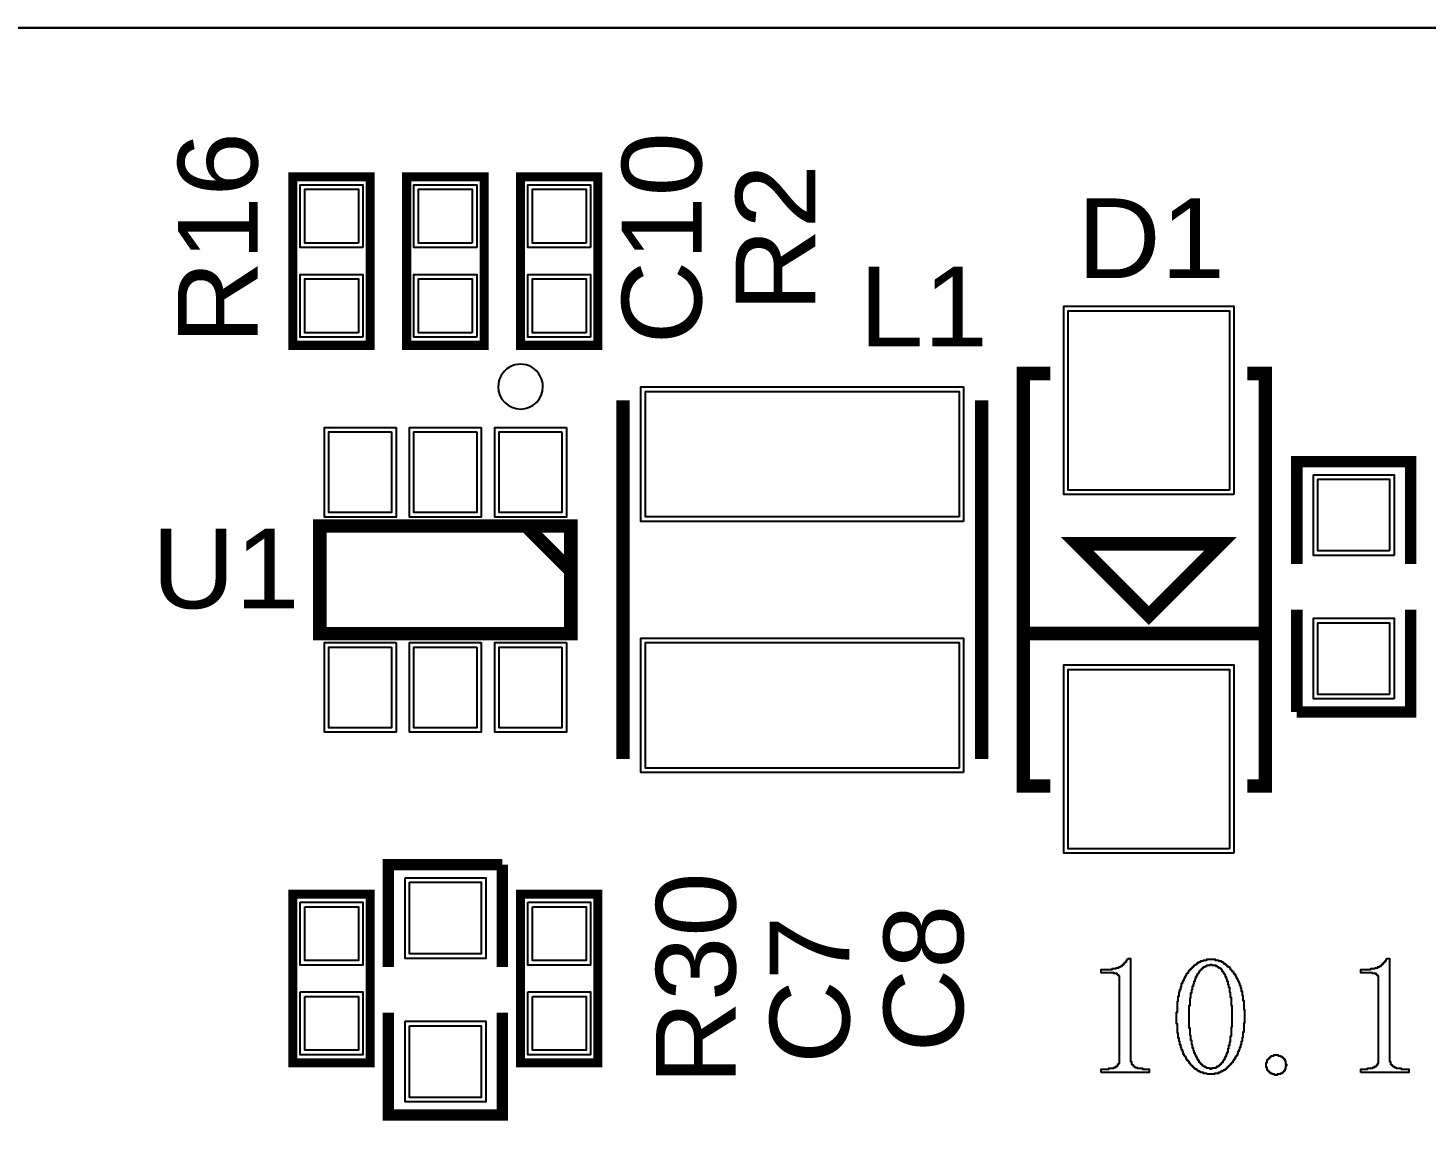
# Model space of a CAD drawing. Extents: x -14.8 to 42, y -14.9 to 40.
# Drawn here: x 13.5 to 29.1, y 23.56 to 36 of the extents above; entities that cross this region are included whole.
import ezdxf
from ezdxf.enums import TextEntityAlignment as Align

# ---------------------------------------------------------------- set-up
doc = ezdxf.new("R2010")
doc.units = 0
doc.layers.add('DXF', color=12, linetype='CONTINUOUS')

msp = doc.modelspace()

# ---------------------------------------------------------------- linework, layer by layer
at = {"layer": 'DXF'}
msp.add_lwpolyline([(20.689164, 35.999928), (-14.819097, 35.999928)], dxfattribs=at)
msp.add_lwpolyline([(39.99992, 35.999928), (1.999996, 35.999928, 0.414214), (0, 33.999932), (0, 1.999996, 0.414214), (1.999996, 0), (39.99992, 0, 0.414214), (41.999916, 1.999996), (41.999916, 33.999932, 0.414214), (39.99992, 35.999928)], format="xyb", dxfattribs=at)
for points in [[(41.999916, 33.999932), (41.999916, 1.999996, -0.414214), (39.99992, 0), (1.999996, 0, -0.414214), (0, 1.999996), (0, 33.999932, -0.414214), (1.999996, 35.999928), (39.99992, 35.999928, -0.414214)], [(19.249974, 31.999936, 1), (18.749947, 31.99994, 1)]]:
    msp.add_lwpolyline(points, format="xyb", close=True, dxfattribs=at)
for points, const_width in [([(16.4592, 32.4612), (16.4592, 34.3408), (17.3228, 34.3408), (17.3228, 32.4612), (16.4592, 32.4612)], 0.1016), ([(17.7292, 32.4612), (17.7292, 34.3408), (18.5928, 34.3408), (18.5928, 32.4612), (17.7292, 32.4612)], 0.1016), ([(18.9992, 32.4612), (18.9992, 34.3408), (19.8628, 34.3408), (19.8628, 32.4612), (18.9992, 32.4612)], 0.1016), ([(24.909094, 32.146773), (24.609095, 32.146773), (24.609095, 27.546783), (24.909094, 27.546783)], 0.150012), ([(27.10909, 27.546783), (27.309089, 27.546783), (27.309089, 32.146773), (27.10909, 32.146773)], 0.150012), ([(20.142962, 27.846782), (20.142962, 31.846774)], 0.150012), ([(24.142954, 27.846782), (24.142954, 31.846774)], 0.150012), ([(27.660092, 30.021784), (27.660092, 31.164784), (28.930092, 31.164784), (28.930092, 30.021784)], 0.127), ([(19.560997, 29.245001), (19.560997, 30.444999), (16.761003, 30.444999), (16.761003, 29.245001), (19.560997, 29.245001)], 0.150012), ([(19.560997, 29.945), (19.060998, 30.444999)], 0.150012), ([(26.009092, 29.446779), (25.209094, 30.246777), (26.80909, 30.246777), (26.009092, 29.446779)], 0.150012), ([(28.930092, 29.513784), (28.930092, 28.370784), (27.660092, 28.370784)], 0.127), ([(27.660092, 28.370784), (27.660092, 29.513784)], 0.127), ([(24.609095, 29.246779), (27.309089, 29.246779)], 0.150012), ([(17.526, 25.527), (17.526, 26.67), (18.796, 26.67)], 0.127), ([(18.796, 26.67), (18.796, 25.527)], 0.127), ([(17.3228, 26.3398), (17.3228, 24.4602), (16.4592, 24.4602), (16.4592, 26.3398), (17.3228, 26.3398)], 0.1016), ([(19.8628, 26.3398), (19.8628, 24.4602), (18.9992, 24.4602), (18.9992, 26.3398), (19.8628, 26.3398)], 0.1016), ([(18.796, 25.019), (18.796, 23.876), (17.526, 23.876), (17.526, 25.019)], 0.127)]:
    msp.add_lwpolyline(points, dxfattribs=dict(at, const_width=const_width))
for points in [[(17.241495, 33.550377), (16.540505, 33.550377), (16.540505, 34.251367), (17.241495, 34.251367)], [(17.190695, 33.601177), (16.591305, 33.601177), (16.591305, 34.200567), (17.190695, 34.200567)], [(18.511495, 33.550377), (17.810505, 33.550377), (17.810505, 34.251367), (18.511495, 34.251367)], [(18.460695, 33.601177), (17.861305, 33.601177), (17.861305, 34.200567), (18.460695, 34.200567)], [(19.781495, 33.550377), (19.080505, 33.550377), (19.080505, 34.251367), (19.781495, 34.251367)], [(19.730695, 33.601177), (19.131305, 33.601177), (19.131305, 34.200567), (19.730695, 34.200567)], [(17.241495, 32.550633), (16.540505, 32.550633), (16.540505, 33.251623), (17.241495, 33.251623)], [(18.511495, 32.550633), (17.810505, 32.550633), (17.810505, 33.251623), (18.511495, 33.251623)], [(19.781495, 32.550633), (19.080505, 32.550633), (19.080505, 33.251623), (19.781495, 33.251623)], [(17.190695, 32.601433), (16.591305, 32.601433), (16.591305, 33.200823), (17.190695, 33.200823)], [(18.460695, 32.601433), (17.861305, 32.601433), (17.861305, 33.200823), (18.460695, 33.200823)], [(19.730695, 32.601433), (19.131305, 32.601433), (19.131305, 33.200823), (19.730695, 33.200823)], [(26.959052, 30.796738), (25.059132, 30.796738), (25.059132, 32.89681), (26.959052, 32.89681)], [(26.909141, 30.846776), (25.109043, 30.846776), (25.109043, 32.846772), (26.909141, 32.846772)], [(23.942954, 30.496777), (20.342962, 30.496777), (20.342962, 31.996774), (23.942954, 31.996774)], [(23.892954, 30.546777), (20.392961, 30.546777), (20.392961, 31.946774), (23.892954, 31.946774)], [(17.610988, 31.544997), (17.610988, 30.544999), (16.81099, 30.544999), (16.81099, 31.544997)], [(18.560999, 31.544997), (18.560999, 30.544999), (17.761001, 30.544999), (17.761001, 31.544997)], [(19.51101, 31.544997), (19.51101, 30.544999), (18.711012, 30.544999), (18.711012, 31.544997)], [(17.560989, 31.494997), (17.560989, 30.594998), (16.86099, 30.594998), (16.86099, 31.494997)], [(18.510999, 31.494997), (18.510999, 30.594998), (17.811001, 30.594998), (17.811001, 31.494997)], [(19.46101, 31.494997), (19.46101, 30.594998), (18.761011, 30.594998), (18.761011, 31.494997)], [(28.745053, 30.117923), (27.845131, 30.117923), (27.845131, 31.017845), (28.745053, 31.017845)], [(28.695142, 30.167834), (27.895042, 30.167834), (27.895042, 30.967934), (28.695142, 30.967934)], [(28.745053, 28.517723), (27.845131, 28.517723), (27.845131, 29.417645), (28.745053, 29.417645)], [(28.695142, 28.567634), (27.895042, 28.567634), (27.895042, 29.367734), (28.695142, 29.367734)], [(23.942954, 27.696782), (20.342962, 27.696782), (20.342962, 29.196779), (23.942954, 29.196779)], [(17.610988, 29.145001), (17.610988, 28.145003), (16.81099, 28.145003), (16.81099, 29.145001)], [(17.560989, 29.095002), (17.560989, 28.195003), (16.86099, 28.195003), (16.86099, 29.095002)], [(18.560999, 29.145001), (18.560999, 28.145003), (17.761001, 28.145003), (17.761001, 29.145001)], [(18.510999, 29.095002), (18.510999, 28.195003), (17.811001, 28.195003), (17.811001, 29.095002)], [(19.51101, 29.145001), (19.51101, 28.145003), (18.711012, 28.145003), (18.711012, 29.145001)], [(19.46101, 29.095002), (19.46101, 28.195003), (18.761011, 28.195003), (18.761011, 29.095002)], [(23.892954, 27.746782), (20.392961, 27.746782), (20.392961, 29.146779), (23.892954, 29.146779)], [(26.959052, 26.796746), (25.059132, 26.796746), (25.059132, 28.896818), (26.959052, 28.896818)], [(26.909141, 26.846784), (25.109043, 26.846784), (25.109043, 28.84678), (26.909141, 28.84678)], [(17.711039, 26.523061), (18.610961, 26.523061), (18.610961, 25.623139), (17.711039, 25.623139)], [(17.76095, 26.47315), (18.56105, 26.47315), (18.56105, 25.67305), (17.76095, 25.67305)], [(16.540505, 26.250367), (17.241495, 26.250367), (17.241495, 25.549377), (16.540505, 25.549377)], [(19.080505, 26.250367), (19.781495, 26.250367), (19.781495, 25.549377), (19.080505, 25.549377)], [(16.591305, 26.199567), (17.190695, 26.199567), (17.190695, 25.600177), (16.591305, 25.600177)], [(19.131305, 26.199567), (19.730695, 26.199567), (19.730695, 25.600177), (19.131305, 25.600177)], [(25.477572, 24.350929), (25.477572, 24.389232), (25.561696, 24.389232), (25.561696, 24.39858), (25.61778, 24.39858), (25.61778, 24.407927), (25.636474, 24.407927), (25.636474, 24.417274), (25.655168, 24.417274), (25.655168, 24.426621), (25.664516, 24.426621), (25.664516, 24.445316), (25.673863, 24.445316), (25.673863, 24.454663), (25.68321, 24.454663), (25.68321, 25.425857), (25.673863, 25.425857), (25.673863, 25.435204), (25.664516, 25.435204), (25.664516, 25.444552), (25.655168, 25.444552), (25.655168, 25.453899), (25.61778, 25.453899), (25.61778, 25.463246), (25.477572, 25.463246), (25.477572, 25.501549), (25.599085, 25.501549), (25.599085, 25.510896), (25.645821, 25.510896), (25.645821, 25.520244), (25.673863, 25.520244), (25.673863, 25.529591), (25.692557, 25.529591), (25.692557, 25.538938), (25.711252, 25.538938), (25.711252, 25.548285), (25.720599, 25.548285), (25.720599, 25.557632), (25.729946, 25.557632), (25.729946, 25.56698), (25.739293, 25.56698), (25.739293, 25.576327), (25.74864, 25.576327), (25.74864, 25.585674), (25.757988, 25.585674), (25.757988, 25.604368), (25.767335, 25.604368), (25.767335, 25.613716), (25.776682, 25.613716), (25.776682, 25.623063), (25.805638, 25.623063), (25.805638, 24.473357), (25.814985, 24.473357), (25.814985, 24.445316), (25.824332, 24.445316), (25.824332, 24.435968), (25.83368, 24.435968), (25.83368, 24.426621), (25.843027, 24.426621), (25.843027, 24.417274), (25.852374, 24.417274), (25.852374, 24.407927), (25.880416, 24.407927), (25.880416, 24.39858), (25.936499, 24.39858), (25.936499, 24.389232), (26.011276, 24.389232), (26.011276, 24.350929)], [(26.655319, 24.332235), (26.655319, 24.341582), (26.61793, 24.341582), (26.61793, 24.350929), (26.589888, 24.350929), (26.589888, 24.360276), (26.571194, 24.360276), (26.571194, 24.369624), (26.5525, 24.369624), (26.5525, 24.378971), (26.543152, 24.378971), (26.543152, 24.388318), (26.524458, 24.388318), (26.524458, 24.397665), (26.515111, 24.397665), (26.515111, 24.407012), (26.505764, 24.407012), (26.505764, 24.41636), (26.496416, 24.41636), (26.496416, 24.425707), (26.487069, 24.425707), (26.487069, 24.435054), (26.477722, 24.435054), (26.477722, 24.444401), (26.468375, 24.444401), (26.468375, 24.453748), (26.459028, 24.453748), (26.459028, 24.472443), (26.44968, 24.472443), (26.44968, 24.48179), (26.440333, 24.48179), (26.440333, 24.491137), (26.430986, 24.491137), (26.430986, 24.509832), (26.421639, 24.509832), (26.421639, 24.528526), (26.412292, 24.528526), (26.412292, 24.537873), (26.402944, 24.537873), (26.402944, 24.556568), (26.393597, 24.556568), (26.393597, 24.584609), (26.38425, 24.584609), (26.38425, 24.603304), (26.374903, 24.603304), (26.374903, 24.631345), (26.365556, 24.631345), (26.365556, 24.659387), (26.356208, 24.659387), (26.356208, 24.696776), (26.346861, 24.696776), (26.346861, 24.734164), (26.337514, 24.734164), (26.337514, 24.790248), (26.328167, 24.790248), (26.328167, 24.893067), (26.31882, 24.893067), (26.31882, 25.024842), (26.328167, 25.024842), (26.328167, 25.146356), (26.337514, 25.146356), (26.337514, 25.202439), (26.346861, 25.202439), (26.346861, 25.249175), (26.356208, 25.249175), (26.356208, 25.277216), (26.365556, 25.277216), (26.365556, 25.305258), (26.374903, 25.305258), (26.374903, 25.342647), (26.38425, 25.342647), (26.38425, 25.361341), (26.393597, 25.361341), (26.393597, 25.380036), (26.402944, 25.380036), (26.402944, 25.39873), (26.412292, 25.39873), (26.412292, 25.417424), (26.421639, 25.417424), (26.421639, 25.436119), (26.430986, 25.436119), (26.430986, 25.454813), (26.440333, 25.454813), (26.440333, 25.46416), (26.44968, 25.46416), (26.44968, 25.482855), (26.459028, 25.482855), (26.459028, 25.492202), (26.468375, 25.492202), (26.468375, 25.501549), (26.477722, 25.501549), (26.477722, 25.510896), (26.487069, 25.510896), (26.487069, 25.520244), (26.496416, 25.520244), (26.496416, 25.529591), (26.505764, 25.529591), (26.505764, 25.538938), (26.515111, 25.538938), (26.515111, 25.548285), (26.524458, 25.548285), (26.524458, 25.557632), (26.543152, 25.557632), (26.543152, 25.56698), (26.5525, 25.56698), (26.5525, 25.576327), (26.571194, 25.576327), (26.571194, 25.585674), (26.589888, 25.585674), (26.589888, 25.595021), (26.61793, 25.595021), (26.61793, 25.604368), (26.655319, 25.604368), (26.655319, 25.613716), (26.749705, 25.613716), (26.749705, 25.604368), (26.787094, 25.604368), (26.787094, 25.595021), (26.815136, 25.595021), (26.815136, 25.585674), (26.83383, 25.585674), (26.83383, 25.576327), (26.843177, 25.576327), (26.843177, 25.56698), (26.861872, 25.56698), (26.861872, 25.557632), (26.871219, 25.557632), (26.871219, 25.548285), (26.880566, 25.548285), (26.880566, 25.538938), (26.889913, 25.538938), (26.889913, 25.529591), (26.908608, 25.529591), (26.908608, 25.520244), (26.917955, 25.520244), (26.917955, 25.501549), (26.927302, 25.501549), (26.927302, 25.492202), (26.936649, 25.492202), (26.936649, 25.482855), (26.945996, 25.482855), (26.945996, 25.473508), (26.955344, 25.473508), (26.955344, 25.454813), (26.964691, 25.454813), (26.964691, 25.445466), (26.974038, 25.445466), (26.974038, 25.426772), (26.983385, 25.426772), (26.983385, 25.408077), (26.992732, 25.408077), (26.992732, 25.389383), (27.00208, 25.389383), (27.00208, 25.370688), (27.011427, 25.370688), (27.011427, 25.351994), (27.020774, 25.351994), (27.020774, 25.323952), (27.030121, 25.323952), (27.030121, 25.295911), (27.039468, 25.295911), (27.039468, 25.258522), (27.048816, 25.258522), (27.048816, 25.211786), (27.058163, 25.211786), (27.058163, 25.155703), (27.06751, 25.155703), (27.06751, 25.052884), (27.076857, 25.052884), (27.076857, 24.902414), (27.06751, 24.902414), (27.06751, 24.799595), (27.058163, 24.799595), (27.058163, 24.743512), (27.048816, 24.743512), (27.048816, 24.696776), (27.039468, 24.696776), (27.039468, 24.659387), (27.030121, 24.659387), (27.030121, 24.631345), (27.020774, 24.631345), (27.020774, 24.603304), (27.011427, 24.603304), (27.011427, 24.584609), (27.00208, 24.584609), (27.00208, 24.556568), (26.992732, 24.556568), (26.992732, 24.537873), (26.983385, 24.537873), (26.983385, 24.528526), (26.974038, 24.528526), (26.974038, 24.509832), (26.964691, 24.509832), (26.964691, 24.491137), (26.955344, 24.491137), (26.955344, 24.48179), (26.945996, 24.48179), (26.945996, 24.463096), (26.936649, 24.463096), (26.936649, 24.453748), (26.927302, 24.453748), (26.927302, 24.444401), (26.917955, 24.444401), (26.917955, 24.435054), (26.908608, 24.435054), (26.908608, 24.425707), (26.89926, 24.425707), (26.89926, 24.41636), (26.889913, 24.41636), (26.889913, 24.407012), (26.880566, 24.407012), (26.880566, 24.397665), (26.871219, 24.397665), (26.871219, 24.388318), (26.861872, 24.388318), (26.861872, 24.378971), (26.843177, 24.378971), (26.843177, 24.369624), (26.824483, 24.369624), (26.824483, 24.360276), (26.805788, 24.360276), (26.805788, 24.350929), (26.787094, 24.350929), (26.787094, 24.341582), (26.740358, 24.341582), (26.740358, 24.332235)], [(28.375204, 24.350929), (28.375204, 24.389232), (28.449981, 24.389232), (28.449981, 24.39858), (28.506064, 24.39858), (28.506064, 24.407927), (28.524759, 24.407927), (28.524759, 24.417274), (28.543453, 24.417274), (28.543453, 24.426621), (28.5528, 24.426621), (28.5528, 24.435968), (28.562148, 24.435968), (28.562148, 24.454663), (28.571495, 24.454663), (28.571495, 25.425857), (28.562148, 25.425857), (28.562148, 25.435204), (28.5528, 25.435204), (28.5528, 25.444552), (28.543453, 25.444552), (28.543453, 25.453899), (28.506064, 25.453899), (28.506064, 25.463246), (28.375204, 25.463246), (28.375204, 25.501549), (28.48737, 25.501549), (28.48737, 25.510896), (28.534106, 25.510896), (28.534106, 25.520244), (28.562148, 25.520244), (28.562148, 25.529591), (28.580842, 25.529591), (28.580842, 25.538938), (28.599536, 25.538938), (28.599536, 25.548285), (28.608884, 25.548285), (28.608884, 25.557632), (28.618231, 25.557632), (28.618231, 25.56698), (28.627578, 25.56698), (28.627578, 25.576327), (28.636925, 25.576327), (28.636925, 25.585674), (28.646272, 25.585674), (28.646272, 25.595021), (28.65562, 25.595021), (28.65562, 25.613716), (28.664967, 25.613716), (28.664967, 25.623063), (28.693923, 25.623063), (28.693923, 24.473357), (28.70327, 24.473357), (28.70327, 24.445316), (28.712617, 24.445316), (28.712617, 24.435968), (28.721964, 24.435968), (28.721964, 24.426621), (28.731312, 24.426621), (28.731312, 24.417274), (28.750006, 24.417274), (28.750006, 24.407927), (28.7687, 24.407927), (28.7687, 24.39858), (28.824784, 24.39858), (28.824784, 24.389232), (28.908908, 24.389232), (28.908908, 24.350929)], [(26.711402, 24.389232), (26.693622, 24.389232), (26.693622, 24.39858), (26.656233, 24.39858), (26.656233, 24.407927), (26.637539, 24.407927), (26.637539, 24.417274), (26.618844, 24.417274), (26.618844, 24.426621), (26.609497, 24.426621), (26.609497, 24.435968), (26.60015, 24.435968), (26.60015, 24.445316), (26.590803, 24.445316), (26.590803, 24.454663), (26.581456, 24.454663), (26.581456, 24.46401), (26.572108, 24.46401), (26.572108, 24.482704), (26.562761, 24.482704), (26.562761, 24.492052), (26.553414, 24.492052), (26.553414, 24.510746), (26.544067, 24.510746), (26.544067, 24.52944), (26.53472, 24.52944), (26.53472, 24.548135), (26.525372, 24.548135), (26.525372, 24.566829), (26.516025, 24.566829), (26.516025, 24.594871), (26.506678, 24.594871), (26.506678, 24.622912), (26.497331, 24.622912), (26.497331, 24.660301), (26.487984, 24.660301), (26.487984, 24.707037), (26.478636, 24.707037), (26.478636, 24.76312), (26.469289, 24.76312), (26.469289, 24.847245), (26.459942, 24.847245), (26.459942, 25.098705), (26.469289, 25.098705), (26.469289, 25.18283), (26.478636, 25.18283), (26.478636, 25.238913), (26.487984, 25.238913), (26.487984, 25.276302), (26.497331, 25.276302), (26.497331, 25.313691), (26.506678, 25.313691), (26.506678, 25.341732), (26.516025, 25.341732), (26.516025, 25.369774), (26.525372, 25.369774), (26.525372, 25.397816), (26.53472, 25.397816), (26.53472, 25.41651), (26.544067, 25.41651), (26.544067, 25.435204), (26.553414, 25.435204), (26.553414, 25.453899), (26.562761, 25.453899), (26.562761, 25.463246), (26.572108, 25.463246), (26.572108, 25.48194), (26.581456, 25.48194), (26.581456, 25.491288), (26.590803, 25.491288), (26.590803, 25.500635), (26.60015, 25.500635), (26.60015, 25.509982), (26.609497, 25.509982), (26.609497, 25.519329), (26.618844, 25.519329), (26.618844, 25.528676), (26.637539, 25.528676), (26.637539, 25.538024), (26.656233, 25.538024), (26.656233, 25.547371), (26.693622, 25.547371), (26.693622, 25.556718), (26.711402, 25.556718), (26.711402, 25.547371), (26.758138, 25.547371), (26.758138, 25.538024), (26.776832, 25.538024), (26.776832, 25.528676), (26.78618, 25.528676), (26.78618, 25.519329), (26.804874, 25.519329), (26.804874, 25.509982), (26.814221, 25.509982), (26.814221, 25.500635), (26.823568, 25.500635), (26.823568, 25.48194), (26.832916, 25.48194), (26.832916, 25.472593), (26.842263, 25.472593), (26.842263, 25.453899), (26.85161, 25.453899), (26.85161, 25.444552), (26.860957, 25.444552), (26.860957, 25.41651), (26.870304, 25.41651), (26.870304, 25.397816), (26.879652, 25.397816), (26.879652, 25.369774), (26.888999, 25.369774), (26.888999, 25.332385), (26.898346, 25.332385), (26.898346, 25.304344), (26.907693, 25.304344), (26.907693, 25.24826), (26.91704, 25.24826), (26.91704, 25.192177), (26.926388, 25.192177), (26.926388, 25.098705), (26.935735, 25.098705), (26.935735, 24.856592), (26.926388, 24.856592), (26.926388, 24.753773), (26.91704, 24.753773), (26.91704, 24.688343), (26.907693, 24.688343), (26.907693, 24.650954), (26.898346, 24.650954), (26.898346, 24.613565), (26.888999, 24.613565), (26.888999, 24.576176), (26.879652, 24.576176), (26.879652, 24.557482), (26.870304, 24.557482), (26.870304, 24.52944), (26.860957, 24.52944), (26.860957, 24.510746), (26.85161, 24.510746), (26.85161, 24.492052), (26.842263, 24.492052), (26.842263, 24.482704), (26.832916, 24.482704), (26.832916, 24.46401), (26.823568, 24.46401), (26.823568, 24.454663), (26.814221, 24.454663), (26.814221, 24.445316), (26.804874, 24.445316), (26.804874, 24.435968), (26.795527, 24.435968), (26.795527, 24.426621), (26.78618, 24.426621), (26.78618, 24.417274), (26.767485, 24.417274), (26.767485, 24.407927), (26.758138, 24.407927), (26.758138, 24.39858), (26.711402, 24.39858)], [(16.540505, 25.250623), (17.241495, 25.250623), (17.241495, 24.549633), (16.540505, 24.549633)], [(16.591305, 25.199823), (17.190695, 25.199823), (17.190695, 24.600433), (16.591305, 24.600433)], [(19.080505, 25.250623), (19.781495, 25.250623), (19.781495, 24.549633), (19.080505, 24.549633)], [(19.131305, 25.199823), (19.730695, 25.199823), (19.730695, 24.600433), (19.131305, 24.600433)], [(17.711039, 24.922861), (18.610961, 24.922861), (18.610961, 24.022939), (17.711039, 24.022939)], [(17.76095, 24.87295), (18.56105, 24.87295), (18.56105, 24.07285), (17.76095, 24.07285)], [(27.412442, 24.322888), (27.412442, 24.332235), (27.3844, 24.332235), (27.3844, 24.341582), (27.365706, 24.341582), (27.365706, 24.350929), (27.356359, 24.350929), (27.356359, 24.360276), (27.347012, 24.360276), (27.347012, 24.369624), (27.337664, 24.369624), (27.337664, 24.378971), (27.328317, 24.378971), (27.328317, 24.407012), (27.31897, 24.407012), (27.31897, 24.46401), (27.328317, 24.46401), (27.328317, 24.492052), (27.337664, 24.492052), (27.337664, 24.501399), (27.347012, 24.501399), (27.347012, 24.510746), (27.356359, 24.510746), (27.356359, 24.520093), (27.365706, 24.520093), (27.365706, 24.52944), (27.375053, 24.52944), (27.375053, 24.538788), (27.403095, 24.538788), (27.403095, 24.548135), (27.450745, 24.548135), (27.450745, 24.538788), (27.478787, 24.538788), (27.478787, 24.52944), (27.497481, 24.52944), (27.497481, 24.520093), (27.506828, 24.520093), (27.506828, 24.510746), (27.516176, 24.510746), (27.516176, 24.501399), (27.525523, 24.501399), (27.525523, 24.482704), (27.53487, 24.482704), (27.53487, 24.445316), (27.544217, 24.445316), (27.544217, 24.425707), (27.53487, 24.425707), (27.53487, 24.388318), (27.525523, 24.388318), (27.525523, 24.369624), (27.516176, 24.369624), (27.516176, 24.360276), (27.506828, 24.360276), (27.506828, 24.350929), (27.497481, 24.350929), (27.497481, 24.341582), (27.478787, 24.341582), (27.478787, 24.332235), (27.441398, 24.332235), (27.441398, 24.322888)]]:
    msp.add_lwpolyline(points, close=True, dxfattribs=at)

# ---------------------------------------------------------------- texts
at = {"layer": 'DXF', "width": 1.085714}
for s, p in [('R16', (16.0655, 33.655)), ('C10', (21.0185, 33.655)), ('R2', (22.2885, 33.655)), ('R30', (21.3995, 25.399644)), ('C8', (23.9395, 25.399644)), ('C7', (22.6695, 25.272644))]:
    msp.add_text(s, height=0.889, rotation=90, dxfattribs=at).set_placement(p, align=Align.CENTER)
for s, p in [('D1', (26.035, 33.2105)), ('L1', (23.495, 32.4485))]:
    msp.add_text(s, height=0.889, dxfattribs=at).set_placement(p, align=Align.CENTER)
msp.add_text('U1', height=0.889, dxfattribs=at).set_placement((14.8844, 29.5275))

doc.saveas('drawing.dxf')
